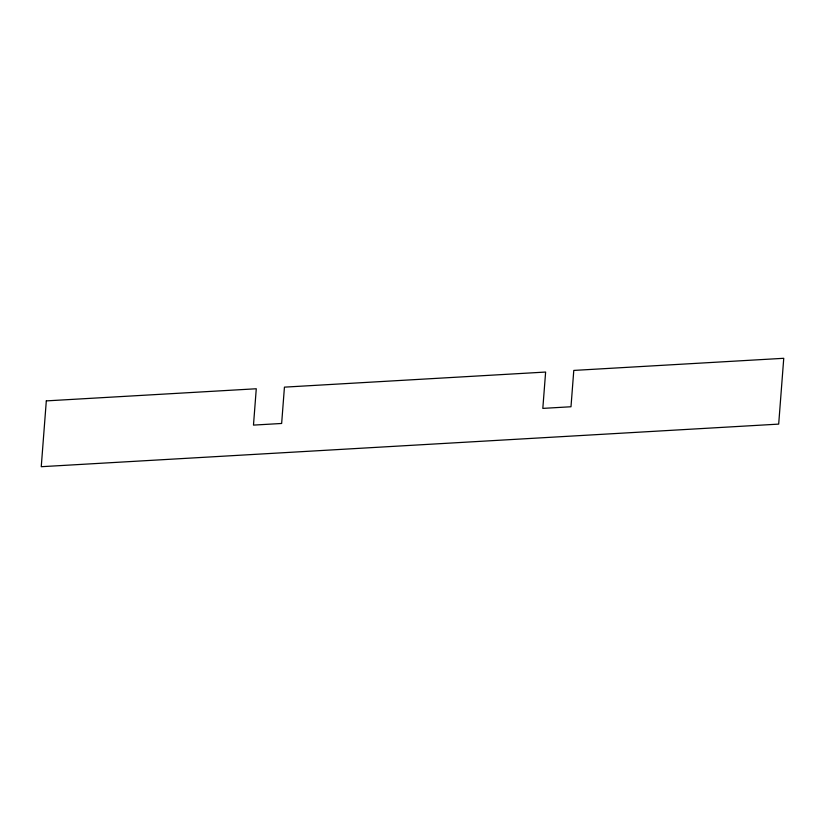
<?xml version="1.0" encoding="UTF-8"?>
<svg xmlns="http://www.w3.org/2000/svg" width="825" height="825" viewBox="0 0 825 825"><rect width="100%" height="100%" fill="white"/><g stroke="black" fill="none" stroke-linecap="round" stroke-linejoin="round"><path stroke-width="1.24" d="M46.313 400.888L41.25 466.702L778.687 424.112L783.75 358.298L573.788 370.425L570.993 406.756L542.819 408.385L545.624 372.054L284.439 387.142L281.645 423.472L253.481 425.102L256.276 388.761L46.313 400.888"/></g></svg>
